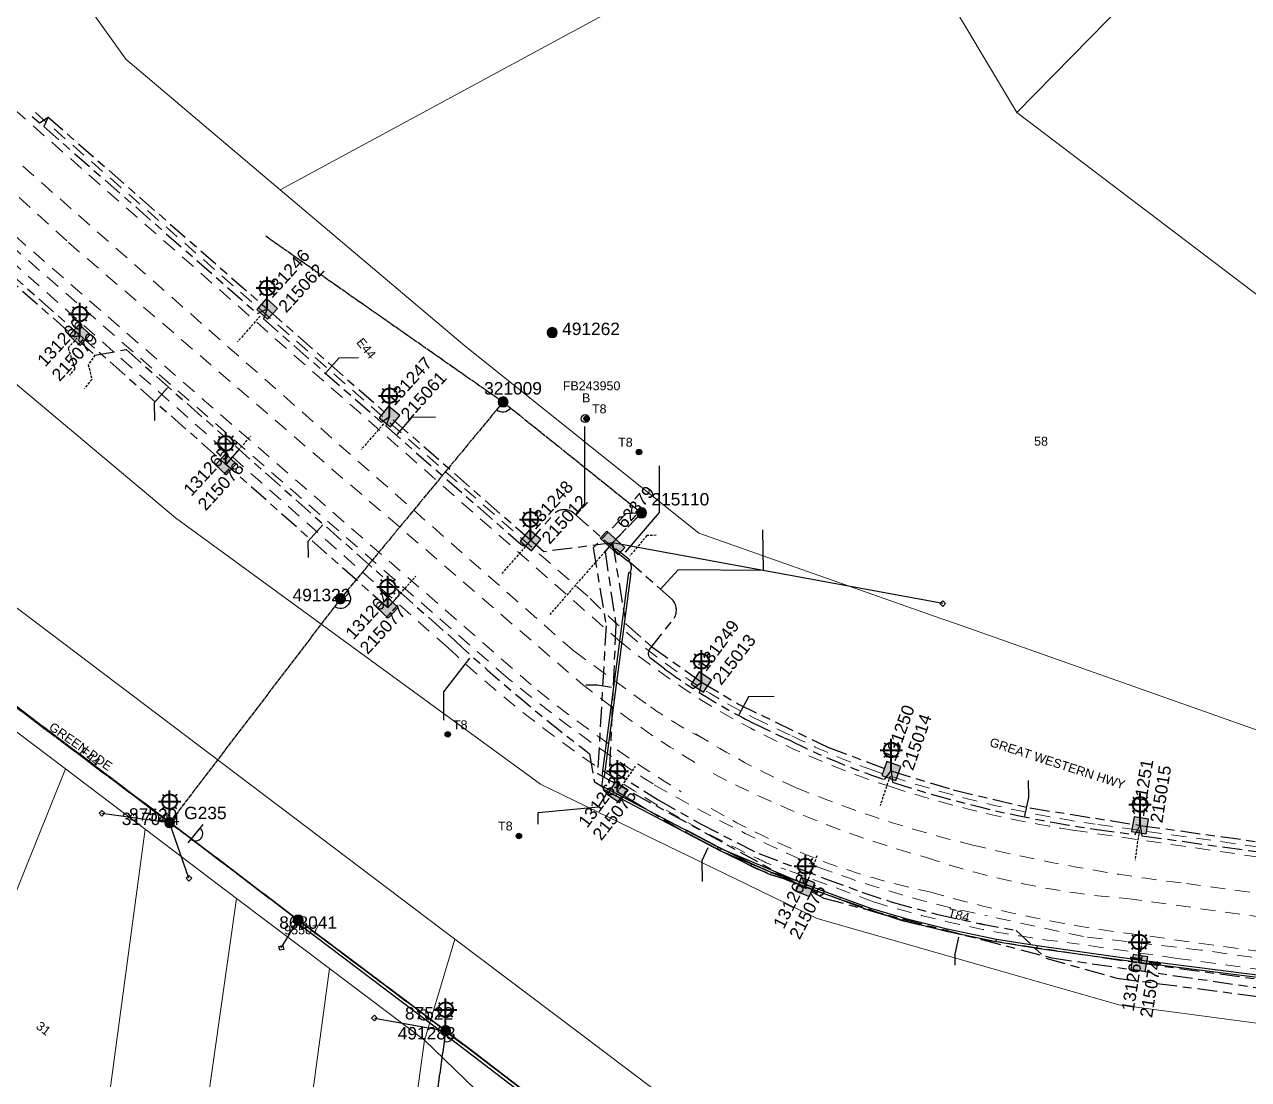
# Model space of a CAD drawing. Header units: metres. Extents: x 275581 to 277562, y 6265937 to 6267965.
# Drawn here: x 276393.8 to 276640.5, y 6267173.3 to 6267386 of the extents above; entities that cross this region are included whole.
import ezdxf
from ezdxf.enums import TextEntityAlignment as Align

# ---------------------------------------------------------------- set-up
doc = ezdxf.new("R2010")
doc.units = ezdxf.units.M
for name, pattern in [('Cable Exist OH', [1, 1, 0]), ('Cable Exist UG', [8.2, 4, -1.2, 1.8, -1.2]), ('Dash', [5, 3, -2]), ('DASHED', [0.75, 0.5, -0.25])]:
    doc.linetypes.add(name, pattern=pattern)
doc.layers.get('0').update_dxf_attribs({"color": 6})
for name, color, linetype, lineweight in [('Cadastre Developer_SP_EXT', 9, 'Continuous', 5), ('Cadastre Land Parcels_SP_EXT', 9, 'Continuous', 5), ('Cadastre Roads_SP_EXT', 9, 'Continuous', 5)]:
    doc.layers.add(name, color=color, linetype=linetype, lineweight=lineweight)
for name, color, linetype in [('Duct_SP_EXT', 7, 'Continuous'), ('Equip_SP_HV_EXT', 7, 'Continuous'), ('Equip_SP_LV_EXT', 7, 'Continuous'), ('Equip_SP_SL_EXT', 7, 'Continuous'), ('Mains_HV_EXT', 7, 'Continuous'), ('Mains_LV_EXT', 7, 'Continuous'), ('Mains_LV_SL_EXT', 7, 'Continuous'), ('Mains_SL_EXT', 7, 'Continuous'), ('Services_SP_EXT', 7, 'Continuous'), ('SupportsOH_SP_TR_HV_LV_SL_EXT', 7, 'Continuous'), ('SupportsUG_SP_LV_EXT', 7, 'Continuous'), ('SupportsUG_SP_LV_SL_EXT', 7, 'Continuous'), ('Trench_SP_EXT', 7, 'Continuous')]:
    doc.layers.add(name, color=color, linetype=linetype)
doc.layers.add('UNKNOWN_FEATURES', color=1, linetype='DASHED', plot=False)
doc.styles.add('COLUMN_LABEL', font='arial.ttf')
doc.styles.add('iecARIAL', font='arial.ttf', dxfattribs={"height": 2})
doc.styles.add('POLE_LABEL', font='arial.ttf')
doc.styles.get("Standard").update_dxf_attribs({"font": 'arial.ttf'})
doc.linetypes.add('Cable E OH', pattern='A,9.4,["E",Standard,S=1.7,R=0,X=0,Y=-1],0', length=9.4)

# ---------------------------------------------------------------- blocks, each defined once
blk = doc.blocks.new('COLUMN_EXT')
blk.add_hatch(color=256).paths.add_polyline_path([(-1.49, 1.48), (-1.49, -1.49), (1.48, -1.49), (1.48, 1.48)])
blk.add_lwpolyline([(-1.49, -1.49), (1.48, -1.49), (1.48, 1.48), (-1.49, 1.48)], close=True)
for tag, height, style, flags, p in [('ASSET_NUM', 2.5, 'COLUMN_LABEL', 8, (2, 2)), ('STRUCTURE_PLANT_NUMBER', 0.2, 'POLE_LABEL', 9, (1.81, 0.03)), ('STREET_CODE', 0.2, 'COLUMN_LABEL', 9, (1.81, -0.2))]:
    blk.add_attdef(tag, text='', height=height, dxfattribs=dict(style=style, flags=flags)).set_placement(p, align=Align.MIDDLE_LEFT)
at = {"flags": 1}
blk.add_attdef('Z', (1.81, -2.35), '', height=0.2, dxfattribs=at)
at = {"flags": 9}
for tag, p in [('COLUMN_TYPE', (1.81, -0.4)), ('OWNED_BY', (1.81, -0.6)), ('STATE', (1.81, -0.8)), ('USAGE', (1.81, -1)), ('STREETNAME', (1.81, -1.6)), ('SUBURB', (1.81, -1.8)), ('LEGEND', (1.81, -1.2)), ('LOCATION', (1.81, -1.4)), ('NOTES', (1.81, -2))]:
    blk.add_attdef(tag, text='', height=0.2, dxfattribs=at).set_placement(p, align=Align.MIDDLE_LEFT)
blk = doc.blocks.new('PILLAR_EXT')
blk.add_hatch(color=256).paths.add_polyline_path([(-2.475, 0.99), (-2.475, -0.99), (2.475, -0.99), (2.475, 0.99)])
blk.add_lwpolyline([(-2.475, -0.99), (2.475, -0.99), (2.475, 0.99), (-2.475, 0.99)], close=True)
at = {"style": 'iecARIAL', "flags": 8}
blk.add_attdef('ASSET_NUM', (1.5, 3.5), '', height=2.5, dxfattribs=at)
for tag, p, flags in [('OWNED_BY', (0, -0.2), 9), ('STATE', (0, -0.4), 9), ('SUPPORT_TYPE', (0, -0.6), 9), ('STREETNAME', (0, -1.8), 9), ('SUBURB', (0, -2), 1), ('USAGE', (0, -0.8), 9), ('LEGEND', (0, -1), 9), ('LOCATION', (0, -1.2), 9), ('NOTES', (0, -1.4), 9), ('PARENT', (0, -1.6), 9)]:
    blk.add_attdef(tag, p, '', height=0.2, dxfattribs=dict(flags=flags))
blk = doc.blocks.new('DUCT_EXT')
blk.add_circle((0, 0.8), 0.8)
at = {"flags": 1}
blk.add_attdef('Z', (0, 0), '', height=0.2, dxfattribs=at)
at = {"flags": 9}
for tag, p in [('DUCT_CODE', (0, 0)), ('XSECT_TYPE', (0, -0.2)), ('STATE', (0, -0.6)), ('FB_REFERENCE', (0, -0.4)), ('NOTES', (0, -0.8))]:
    blk.add_attdef(tag, text='', height=0.2, dxfattribs=at).set_placement(p, align=Align.MIDDLE_LEFT)
blk = doc.blocks.new('LV_OH_LINKS_OPEN_EXT')
for p, q in [((-0.17, 4.97), (-0.17, 5.46)), ((0.17, 4.97), (0.17, 5.46)), ((-0.17, 3), (-0.17, 2.5)), ((0.17, 3), (0.17, 2.5))]:
    blk.add_line(p, q)
blk.add_lwpolyline([(0, 2.99, 1), (0, 4.98, 1)], format="xyb", close=True)
at = {"flags": 9}
for tag, p in [('ACTUAL_STATUS', (0, 0)), ('CONSTRUCTED_VOLTAGE', (0, -0.2)), ('OPERATING_VOLTAGE', (0, -0.6)), ('ORIENTATION', (0, -0.8)), ('OWNED_BY', (0, -1)), ('STATE', (0, -1.2)), ('SWITCH_TYPE', (0, -1.4)), ('NO_PHASES', (0, -0.4)), ('USAGE', (0, -1.6)), ('LEGEND', (0, -1.8)), ('NOTES', (0, -2))]:
    blk.add_attdef(tag, text='', height=0.2, dxfattribs=at).set_placement(p, align=Align.MIDDLE_LEFT)
at = {"flags": 1}
blk.add_attdef('Z', (0, 0), '', height=0.2, dxfattribs=at)
blk = doc.blocks.new('SL_LANTERN_EXT')
at = {"lineweight": 40}
for p, q in [((-1.46, 5.68), (-1.06, 5.28)), ((0, 1.97), (0, 6.47)), ((1.46, 5.68), (1.06, 5.28)), ((-2.25, 4.22), (2.25, 4.22)), ((-1.46, 2.76), (-1.06, 3.16)), ((0, 0), (0, 2.72)), ((1.46, 2.76), (1.06, 3.16))]:
    blk.add_line(p, q, dxfattribs=at)
blk.add_circle((0, 4.22), 1.5, dxfattribs=at)
at = {"style": 'iecARIAL', "flags": 8}
blk.add_attdef('ASSET_NUM', (1.5, 1.5), '', height=2.5, dxfattribs=at)
for tag, p, height, flags in [('OPERATING_VOLTAGE', (0.98, -1.65), 0.2, 9), ('ORIENTATION', (0.98, -1.85), 0.2, 9), ('OWNED_BY', (0.98, -2.05), 0.2, 9), ('STATE', (0.98, -2.25), 0.2, 9), ('CONSTRUCTED_VOLTAGE', (0.98, -0.65), 0.2, 9), ('CONTROL_TYPE', (0.98, -0.85), 0.2, 9), ('LANTERN_PURPOSE', (0.98, -1.05), 0.2, 9), ('LANTERN_TYPE', (0.98, -1.25), 0.2, 9), ('NO_PHASES', (0.98, -1.45), 0.2, 9), ('USAGE', (0.98, -2.45), 0.2, 9), ('CEXIST', (0.98, -2.65), 0.2, 9), ('LNUMBER', (2.18, -3.25), 2.5, 8), ('CNEW', (0.98, -2.85), 0.2, 9), ('CNUMBER', (0.98, -3.05), 0.2, 9), ('CREMOVE', (0.98, -3.25), 0.2, 9), ('CREPLACE', (0.98, -3.45), 0.2, 9), ('LKINGHEIGHT', (0.98, -3.65), 0.2, 9), ('LBRACKET', (0.98, -3.85), 0.2, 9), ('LBRACKETVOCAB', (0.98, -4.05), 0.2, 9), ('LCATEGORY', (0.98, -4.25), 0.2, 9), ('LCHARGE1', (0.98, -4.45), 0.2, 9), ('LCHARGE1PERCENT', (0.98, -4.65), 0.2, 9), ('LCHARGE2', (0.98, -4.85), 0.2, 9), ('LCHARGE2PERCENT', (0.98, -5.05), 0.2, 9), ('LCHARGE3', (0.98, -5.25), 0.2, 9), ('LCHARGE3PERCENT', (0.98, -5.45), 0.2, 9), ('LEXIST', (0.98, -5.65), 0.2, 9), ('LLAMP', (0.98, -5.85), 0.2, 9), ('LLAMPVOCAB', (0.98, -6.05), 0.2, 9), ('LMAST', (0.98, -6.25), 0.2, 9), ('LMASTVOCAB', (0.98, -6.45), 0.2, 9), ('LNEW', (0.98, -6.65), 0.2, 9), ('LANTNUMBER', (0.98, -6.85), 0.2, 9), ('LOUTREACH', (0.98, -7.25), 0.2, 9), ('LOUTREACHVOCAB', (0.98, -7.45), 0.2, 9), ('STREETNAME', (0.98, -9.25), 0.2, 9), ('SUBURB', (0.98, -9.45), 0.2, 1), ('LRATECODE', (0.98, -7.65), 0.2, 9), ('LREMOVE', (0.98, -7.85), 0.2, 9), ('LREPLACE', (0.98, -8.05), 0.2, 9), ('LTYPE', (0.98, -8.25), 0.2, 9), ('LTYPEVOCAB', (0.98, -8.45), 0.2, 9), ('LEGEND', (0.98, -8.65), 0.2, 9), ('LOCATION', (0.98, -8.85), 0.2, 9), ('NOTES', (0.98, -9.05), 0.2, 9)]:
    blk.add_attdef(tag, p, '', height=height, dxfattribs=dict(flags=flags))
blk = doc.blocks.new('CCP_EXT')
at = {"flags": 9}
blk.add_attdef('NOTES', text='', height=0.2, dxfattribs=at).set_placement((0, -2), align=Align.MIDDLE_LEFT)
blk.add_wipeout([(0, 0.57), (0.57, 0), (0, -0.57), (-0.57, 0)])
blk.add_lwpolyline([(-0.57, 0), (0, 0.57), (0.57, 0), (0, -0.57), (-0.57, 0)])
at = {"flags": 1}
blk.add_attdef('Z', (0, 0), '', height=0.2, dxfattribs=at)
at = {"flags": 9}
for tag, p in [('CCP_TYPE', (0, 0)), ('CONSTRUCTED_VOLTAGE', (0, -0.2)), ('OPERATING_VOLTAGE', (0, -0.6)), ('ORIENTATION', (0, -0.8)), ('OWNED_BY', (0, -1)), ('STATE', (0, -1.8)), ('NO_PHASES', (0, -0.4)), ('USAGE', (0, -1.2)), ('LEGEND', (0, -1.4)), ('LIFE_SUPPORT', (0, -1.6))]:
    blk.add_attdef(tag, text='', height=0.2, dxfattribs=at).set_placement(p, align=Align.MIDDLE_LEFT)
blk = doc.blocks.new('POLE_EXT')
blk.add_hatch(color=256).paths.add_polyline_path([(-1, 0, 1), (1, 0, 1)])
blk.add_lwpolyline([(-1, 0, 1), (1, 0, 1)], format="xyb", close=True)
for tag, height, flags, p in [('pNumber', 2.5, 8, (-17.84, 2.07)), ('OWNED_BY', 0.2, 9, (1.35, -0.4)), ('SPECIAL_USE', 0.2, 9, (1.35, -0.8)), ('STATE', 0.2, 9, (1.35, -1)), ('cLV', 0.2, 9, (1.35, -1.4)), ('hDepth', 0.2, 9, (1.35, -1.6)), ('hDia', 0.2, 9, (1.35, -1.8)), ('cHV', 0.2, 9, (1.35, -2)), ('PARENT', 0.2, 9, (1.35, -0.6)), ('USAGE', 0.2, 9, (1.35, -1.2)), ('LBRACKET', 0.2, 9, (1.35, -2.2)), ('LExisting', 0.2, 9, (1.35, -2.4)), ('cLinedev', 0.2, 9, (1.35, -3.4)), ('pExisting', 0.2, 9, (1.35, -3.8)), ('pFooting', 0.2, 9, (1.35, -4.4)), ('pNew', 0.2, 9, (1.35, -4.6)), ('pRelocate', 0.2, 9, (1.35, -5)), ('LANTNUMBER', 0.2, 9, (1.35, -2.6)), ('LOther', 0.2, 9, (1.35, -2.8)), ('LRemove', 0.2, 9, (1.35, -3)), ('LEGEND', 0.2, 9, (1.35, -3.2)), ('LOCATION', 0.2, 9, (1.35, -3.6)), ('PFNUMBER', 0.2, 9, (1.35, -4)), ('NEWPFNUMBER', 0.2, 9, (1.35, -4.2)), ('pRemove', 0.2, 9, (1.35, -5.2)), ('pReplace', 0.2, 9, (1.35, -5.4)), ('pStay', 0.2, 9, (1.35, -5.6)), ('pType', 0.2, 9, (1.35, -5.8)), ('cspan', 0.2, 9, (1.35, -6)), ('STREETNAME', 0.2, 9, (1.35, -6.2)), ('SUBURB', 0.2, 9, (1.35, -6.4)), ('OPERATED_BY', 0.2, 9, (1.36, -7.01)), ('NOTES', 0.2, 9, (1.35, -6.6)), ('MAINTAINED_BY', 0.2, 9, (1.36, -6.81))]:
    blk.add_attdef(tag, text='', height=height, dxfattribs=dict(flags=flags)).set_placement(p, align=Align.MIDDLE_LEFT)
at = {"style": 'POLE_LABEL'}
for tag, height, flags, p in [('ASSET_NUM', 2.5, 8, (2, 2)), ('STRUCTURE_PLANT_NUMBER', 0.2, 9, (1.35, 0.03)), ('STREET_CODE', 0.2, 9, (1.35, -0.2))]:
    blk.add_attdef(tag, text='', height=height, dxfattribs=dict(at, flags=flags)).set_placement(p, align=Align.MIDDLE_LEFT)
at = {"flags": 1}
blk.add_attdef('Z', (1.35, -7.33), '', height=0.2, dxfattribs=at)
blk = doc.blocks.new('HV_USL_CLOSED_EXT')
blk.add_line((2.4, 5.5), (-2.4, 5.5))
blk.add_lwpolyline([(1.44, 5.5, 0.414214), (0, 6.94, 0.414214), (-1.44, 5.5)], format="xyb")
for tag, height, flags, p in [('ASSET_NUM', 2.5, 8, (2, 2)), ('STREET_CODE', 0.2, 9, (1.5, 0)), ('ACTUAL_STATUS', 0.2, 9, (1.5, -0.2)), ('CONSTRUCTED_VOLTAGE', 0.2, 9, (1.5, -0.4)), ('OPERATING_VOLTAGE', 0.2, 9, (1.5, -0.8)), ('ORIENTATION', 0.2, 9, (1.5, -1)), ('OWNED_BY', 0.2, 9, (1.5, -1.2)), ('OPERATED_BY', 0.2, 9, (1.5, -1.4)), ('STATE', 0.2, 9, (1.5, -1.8)), ('SWITCH_TYPE', 0.2, 9, (1.5, -2)), ('NO_PHASES', 0.2, 9, (1.5, -0.6)), ('MAINTAINED_BY', 0.2, 9, (1.5, -1.6)), ('USAGE', 0.2, 9, (1.5, -2.2)), ('LEGEND', 0.2, 9, (1.5, -2.4)), ('STREETNAME', 0.2, 9, (1.5, -2.8)), ('SUBURB', 0.2, 9, (1.5, -3)), ('Z', 0.2, 1, (1.5, -3.6)), ('LOCATION', 0.2, 9, (1.5, -2.6)), ('NOTES', 0.2, 9, (1.5, -3.2)), ('LABEL_ALIGNMENT', 0.2, 9, (1.5, -3.4))]:
    blk.add_attdef(tag, text='', height=height, dxfattribs=dict(flags=flags)).set_placement(p, align=Align.MIDDLE_LEFT)
blk = doc.blocks.new('CABLE_LARGE_EXT')
h = blk.add_hatch(color=256)
edge = h.paths.add_edge_path()
edge.add_arc((0, 0.55), 0.55, 0, 360)
blk.add_circle((0, 0.55), 0.55)
at = {"flags": 1}
blk.add_attdef('Z', (0, 0), '', height=0.2, dxfattribs=at)
at = {"flags": 9}
for tag, p in [('COND_CODE', (0, 0)), ('STATE', (0, -0.4)), ('XSECT_SIZE', (0, -0.6)), ('FB_REFERENCE', (0, -0.2)), ('NOTES', (0, -0.8))]:
    blk.add_attdef(tag, text='', height=0.2, dxfattribs=at).set_placement(p, align=Align.MIDDLE_LEFT)

msp = doc.modelspace()

# ---------------------------------------------------------------- linework, layer by layer
at = {"layer": 'Cadastre Developer_SP_EXT', "linetype": 'Dash'}
for points in [[(276384.28, 6267375.49), (276513.6, 6267261.84)], [(276366.83, 6267374.66), (276402.66, 6267342.1), (276505.96, 6267253.24)], [(276396.01, 6267368.27), (276507.85, 6267270.32)], [(276479.14, 6267260.38), (276359.27, 6267366.54)], [(276376.75, 6267356.59), (276497.24, 6267251.78)], [(276393.47, 6267357.47), (276504.51, 6267259.71), (276519.97, 6267248.45)], [(276375.74, 6267354.85), (276489.9, 6267255.39)], [(276540.93, 6267246.18), (276550.12, 6267241.79)], [(276853.43, 6267186.63), (276819.93, 6267193.62), (276801.05, 6267195.19), (276605.05, 6267223.59)], [(276816.15, 6267196.04), (276609.62, 6267224.79)], [(276564.91, 6267209.15), (276547.26, 6267215.68)], [(276820.93, 6267185.73), (276650.67, 6267209.69), (276628.01, 6267212.8)], [(276616.02, 6267209.79), (276740.11, 6267192.77)], [(276745.18, 6267183.52), (276630.95, 6267199.41), (276607.25, 6267202.12), (276587.91, 6267206.28)], [(276718.16, 6267185.35), (276626.16, 6267197.72), (276604.4, 6267200.87)], [(276811.16, 6267175.48), (276697.89, 6267191.48), (276619.8, 6267202.3)]]:
    msp.add_lwpolyline(points, dxfattribs=at)
for points in [[(276507.85, 6267270.32, 0.081084), (276540.93, 6267246.18)], [(276541.62, 6267217.85, -0.077404), (276479.14, 6267260.38)], [(276513.6, 6267261.84, 0.035616), (276534.01, 6267247.49)], [(276489.9, 6267255.39, 0.034154), (276520.75, 6267232.74)], [(276505.96, 6267253.24, 0.03216), (276530.22, 6267236.44)], [(276497.24, 6267251.78, 0.031222), (276526.2, 6267231.32)], [(276519.97, 6267248.45, 0.034211), (276530.39, 6267242.17)], [(276534.01, 6267247.49, 0.050203), (276568.47, 6267232.29)], [(276549.21, 6267232.2, -0.033954), (276529.09, 6267242.99)], [(276563.83, 6267236, -0.031311), (276548.49, 6267242.62)], [(276532.64, 6267234.99, 0.051575), (276575.4, 6267218.11)], [(276609.62, 6267224.79, -0.049102), (276563.83, 6267236)], [(276520.75, 6267232.74, 0.028897), (276553.79, 6267216.13)], [(276584.67, 6267220.64, -0.038614), (276549.21, 6267232.2)], [(276605.05, 6267223.59, -0.039151), (276568.47, 6267232.29)], [(276576.2, 6267211.16, -0.081454), (276532.24, 6267227.96)], [(276628.01, 6267212.8, -0.03006), (276584.67, 6267220.64)], [(276541.62, 6267217.85, 0.065758), (276547.26, 6267215.68)], [(276575.4, 6267218.11, 0.061612), (276616.02, 6267209.79)], [(276587.91, 6267206.28, -0.038075), (276553.79, 6267216.13)], [(276619.8, 6267202.3, -0.04049), (276576.2, 6267211.16)], [(276604.4, 6267200.87, -0.047004), (276564.91, 6267209.15)]]:
    msp.add_lwpolyline(points, format="xyb", dxfattribs=at)
at = {"layer": 'Cadastre Land Parcels_SP_EXT', "linetype": 'Continuous'}
for points in [[(276777.65, 6267555.57), (276593.85, 6267368.31), (276679.06, 6267303.58)], [(276248.38, 6267433.95), (276256.94, 6267411.57), (276263.35, 6267398.64), (276277.43, 6267372.8), (276319.05, 6267327.73), (276331.57, 6267314.25), (276333.62, 6267312.71), (276480.58, 6267201.61), (276505.64, 6267182.7), (276542.26, 6267155), (276550.53, 6267166.37), (276564.88, 6267162.41), (276587.91, 6267160.08), (276725.12, 6267148.07), (276714.64, 6267133.5), (276780.87, 6267129.38), (276797.69, 6267128.17), (276798.5, 6267120.99), (276870.1, 6267093.58), (276892.51, 6267074.54), (276915.23, 6267055.24), (276952.48, 6267001.04)], [(276704.79, 6267176.36), (276614.37, 6267188.37), (276553.6, 6267205.74), (276497.8, 6267232.83), (276424.27, 6267286.57), (276363.9, 6267337.18)]]:
    msp.add_lwpolyline(points, dxfattribs=at)
for points in [[(276593.85, 6267368.31), (276564.6, 6267417.3), (276445.36, 6267352.7), (276482.6, 6267321.23), (276529.71, 6267283.48), (276578.5, 6267266.28), (276581.85, 6267265.11), (276684.65, 6267228.78), (276712.39, 6267231.24), (276717.87, 6267274.08), (276679.06, 6267303.58), (276593.85, 6267368.31)], [(276372.84, 6267163.36), (276402.06, 6267235.95), (276386.08, 6267248.01), (276340.5, 6267187.78), (276347.57, 6267182.46), (276372.84, 6267163.36)], [(276406.6, 6267137.83), (276418.17, 6267223.78), (276402.06, 6267235.95), (276372.84, 6267163.36), (276380.27, 6267157.74), (276406.6, 6267137.83)], [(276436.53, 6267209.83), (276418.17, 6267223.78), (276406.6, 6267137.83), (276405.13, 6267127.26), (276424.43, 6267124.61), (276436.53, 6267209.83)], [(276455.3, 6267195.7), (276436.53, 6267209.83), (276424.43, 6267124.61), (276445.27, 6267121.75), (276455.3, 6267195.7)], [(276474.41, 6267181.27), (276455.3, 6267195.7), (276445.27, 6267121.75), (276465.82, 6267118.97), (276474.41, 6267181.27)]]:
    msp.add_lwpolyline(points, close=True, dxfattribs=at)
at = {"layer": 'Cadastre Roads_SP_EXT', "linetype": 'Continuous'}
msp.add_lwpolyline([(276474.81, 6267036.21), (276477.53, 6267056.24), (276480.24, 6267076.14), (276482.79, 6267094.6), (276485.33, 6267112.97), (276492.36, 6267163.82), (276492.36, 6267163.82), (276482.55, 6267173.36), (276474.41, 6267181.27), (276465.82, 6267118.97), (276463, 6267098.72), (276460.28, 6267078.74), (276457.68, 6267059.3), (276454.81, 6267039.24), (276452.02, 6267019.07)], dxfattribs=at)
at = {"layer": 'Duct_SP_EXT'}
for p, q in [((276512.77, 6267279.94), (276512.92, 6267280.13)), ((276512.77, 6267279.94), (276515.46, 6267277.79)), ((276513.07, 6267280.32), (276512.92, 6267280.13)), ((276513.07, 6267280.32), (276515.76, 6267278.16)), ((276515.46, 6267277.79), (276515.61, 6267277.98)), ((276515.76, 6267278.16), (276515.61, 6267277.98)), ((276515.55, 6267275.51), (276510.15, 6267234.45)), ((276516.03, 6267275.45), (276510.63, 6267234.39)), ((276515.55, 6267275.51), (276515.79, 6267275.48)), ((276516.03, 6267275.45), (276515.79, 6267275.48)), ((276510.15, 6267234.45), (276510.39, 6267234.42)), ((276510.63, 6267234.39), (276510.39, 6267234.42)), ((276510.44, 6267231.84), (276510.55, 6267232.05)), ((276510.44, 6267231.84), (276512.99, 6267230.5)), ((276510.66, 6267232.27), (276510.55, 6267232.05)), ((276510.66, 6267232.27), (276513.22, 6267230.92)), ((276512.99, 6267230.5), (276513.11, 6267230.71)), ((276512.99, 6267230.5), (276513.11, 6267230.71)), ((276512.99, 6267230.5), (276533.97, 6267219.47)), ((276513.22, 6267230.92), (276513.11, 6267230.71)), ((276513.22, 6267230.92), (276513.11, 6267230.71)), ((276513.22, 6267230.92), (276534.18, 6267219.9)), ((276527.02, 6267223.18), (276527.14, 6267223.39)), ((276533.44, 6267219.73), (276527.02, 6267223.18)), ((276527.25, 6267223.61), (276527.14, 6267223.39)), ((276533.67, 6267220.15), (276527.25, 6267223.61)), ((276533.67, 6267220.15), (276533.55, 6267219.94)), ((276540.4, 6267216.81), (276533.67, 6267220.15)), ((276533.44, 6267219.73), (276533.55, 6267219.94)), ((276540.19, 6267216.37), (276533.44, 6267219.73)), ((276533.97, 6267219.47), (276534.07, 6267219.68)), ((276533.97, 6267219.47), (276551.22, 6267212.15)), ((276534.18, 6267219.9), (276534.07, 6267219.68)), ((276534.18, 6267219.9), (276551.41, 6267212.59)), ((276540.19, 6267216.37), (276540.3, 6267216.59)), ((276544.19, 6267214.58), (276540.19, 6267216.37)), ((276540.4, 6267216.81), (276540.3, 6267216.59)), ((276544.36, 6267215.03), (276540.4, 6267216.81)), ((276544.19, 6267214.58), (276544.27, 6267214.8)), ((276546.69, 6267213.83), (276544.19, 6267214.58)), ((276544.36, 6267215.03), (276544.27, 6267214.8)), ((276546.84, 6267214.28), (276544.36, 6267215.03)), ((276546.69, 6267213.83), (276546.77, 6267214.05)), ((276551.19, 6267212.16), (276546.69, 6267213.83)), ((276546.84, 6267214.28), (276546.77, 6267214.05)), ((276551.35, 6267212.61), (276546.84, 6267214.28)), ((276551.19, 6267212.16), (276551.27, 6267212.38)), ((276551.19, 6267212.16), (276551.27, 6267212.38)), ((276551.23, 6267212.14), (276551.19, 6267212.16)), ((276551.22, 6267212.15), (276551.31, 6267212.37)), ((276551.23, 6267212.14), (276551.31, 6267212.37)), ((276558.16, 6267209.58), (276551.23, 6267212.14)), ((276551.35, 6267212.61), (276551.27, 6267212.38)), ((276551.35, 6267212.61), (276551.27, 6267212.38)), ((276551.41, 6267212.59), (276551.31, 6267212.37)), ((276551.4, 6267212.59), (276551.31, 6267212.37)), ((276551.4, 6267212.59), (276551.35, 6267212.61)), ((276558.32, 6267210.03), (276551.4, 6267212.59)), ((276558.16, 6267209.58), (276558.24, 6267209.8)), ((276564.28, 6267207.31), (276558.16, 6267209.58)), ((276558.32, 6267210.03), (276558.24, 6267209.8)), ((276564.43, 6267207.76), (276558.32, 6267210.03)), ((276564.43, 6267207.76), (276564.36, 6267207.54)), ((276571.7, 6267205.65), (276564.43, 6267207.76)), ((276564.28, 6267207.31), (276564.36, 6267207.54)), ((276571.58, 6267205.19), (276564.28, 6267207.31)), ((276571.58, 6267205.19), (276571.64, 6267205.42)), ((276571.7, 6267205.65), (276571.64, 6267205.42)), ((276579.76, 6267203.62), (276571.7, 6267205.65)), ((276579.65, 6267203.15), (276571.58, 6267205.19)), ((276579.65, 6267203.15), (276579.71, 6267203.39)), ((276589.65, 6267201.08), (276579.65, 6267203.15)), ((276579.76, 6267203.62), (276579.71, 6267203.39)), ((276589.74, 6267201.56), (276579.76, 6267203.62)), ((276589.65, 6267201.08), (276589.69, 6267201.32)), ((276597.84, 6267199.75), (276589.65, 6267201.08)), ((276589.74, 6267201.56), (276589.69, 6267201.32)), ((276597.91, 6267200.23), (276589.74, 6267201.56)), ((276597.84, 6267199.75), (276597.87, 6267199.99)), ((276618.36, 6267196.89), (276597.84, 6267199.75)), ((276597.91, 6267200.23), (276597.87, 6267199.99)), ((276618.43, 6267197.36), (276597.91, 6267200.23)), ((276618.36, 6267196.89), (276618.4, 6267197.12)), ((276618.37, 6267196.89), (276618.4, 6267197.12)), ((276670.42, 6267190.27), (276618.37, 6267196.89)), ((276618.43, 6267197.36), (276618.4, 6267197.12)), ((276618.43, 6267197.36), (276618.4, 6267197.12)), ((276670.48, 6267190.75), (276618.43, 6267197.36))]:
    msp.add_line(p, q, dxfattribs=at)
at = {"layer": 'Duct_SP_EXT', "linetype": 'Continuous'}
for points in [[(276461.11, 6267318.84), (276457.2, 6267318.76), (276454.58, 6267315.78)], [(276420.08, 6267306.15), (276420.01, 6267309.79), (276422.64, 6267312.76)], [(276476.69, 6267306.87), (276471.82, 6267306.78), (276468.84, 6267303.37)], [(276506.68, 6267304.99), (276506.68, 6267289.35), (276504.91, 6267287.34)], [(276521.74, 6267297.07), (276521.74, 6267287.63), (276514.91, 6267279.63)], [(276451.08, 6267278.56), (276451.02, 6267281.84), (276453.93, 6267285.13)], [(276542.57, 6267284.16), (276542.7, 6267275.91), (276525.55, 6267276.04), (276522.01, 6267272.17)], [(276478.35, 6267245.73), (276478.36, 6267251.5), (276483.57, 6267258.27)], [(276506.97, 6267252.91), (276509.27, 6267252.91), (276512.15, 6267252.42)], [(276544.9, 6267250.56), (276539.75, 6267250.46), (276537.81, 6267246.85)], [(276596.09, 6267233.58), (276596.15, 6267230.25), (276595.37, 6267226.41)], [(276497.38, 6267224.79), (276497.38, 6267227.14), (276509.51, 6267228.27), (276511.22, 6267230.96)], [(276530.47, 6267213.21), (276530.38, 6267217.46), (276531.61, 6267220.11)], [(276581.42, 6267196.39), (276581.38, 6267198.59), (276582.13, 6267202.01)]]:
    msp.add_lwpolyline(points, dxfattribs=at)
at = {"layer": 'Mains_HV_EXT', "linetype": 'Cable Exist OH'}
for points in [[(276442.43, 6267343.39), (276490.28, 6267309.92)], [(276490.28, 6267309.92), (276457.5, 6267270.24)], [(276490.28, 6267309.92), (276518.18, 6267287.55)], [(276457.5, 6267270.24), (276424.01, 6267226.3)], [(276424.01, 6267226.3), (276423.07, 6267225.11)], [(276478.7, 6267183.14), (276474.26, 6267150.99)], [(276513.82, 6267156.26), (276478.7, 6267183.14)]]:
    msp.add_lwpolyline(points, dxfattribs=at)
at = {"layer": 'Mains_HV_EXT', "linetype": 'Continuous'}
for points in [[(276488.96, 6267308.33, 0.407827), (276491.81, 6267308.69)], [(276516.43, 6267288.96, 0.294777), (276516.32, 6267287.46)], [(276458.78, 6267271.79, -0.981074), (276456.29, 6267268.66)]]:
    msp.add_lwpolyline(points, format="xyb", dxfattribs=at)
at = {"layer": 'Mains_LV_EXT', "linetype": 'Cable Exist OH'}
for points in [[(276442.43, 6267343.39), (276490.28, 6267309.92), (276518.18, 6267287.55)], [(276478.69, 6267183.07), (276473.82, 6267147.81)], [(276477.52, 6267184.03), (276478.53, 6267183.15)], [(276513.82, 6267156.26), (276478.53, 6267183.15)]]:
    msp.add_lwpolyline(points, dxfattribs=at)
at = {"layer": 'Mains_LV_EXT', "linetype": 'Cable Exist UG'}
msp.add_lwpolyline([(276518.18, 6267287.55), (276512.33, 6267281.5)], dxfattribs=at)
at = {"layer": 'Mains_LV_EXT', "linetype": 'Continuous'}
msp.add_lwpolyline([(276478.4, 6267181.09, 0.540883), (276480.11, 6267181.93)], format="xyb", dxfattribs=at)
at = {"layer": 'Mains_LV_SL_EXT', "linetype": 'Cable Exist UG'}
for points in [[(276348.92, 6267373.39), (276359.87, 6267363.34), (276404.94, 6267323.42)], [(276398.52, 6267367.39), (276442.73, 6267328.68)], [(276442.73, 6267328.68), (276467.4, 6267306.96)], [(276404.94, 6267323.42), (276434.39, 6267297.34)], [(276495.81, 6267282.02), (276467.4, 6267306.96)], [(276467.05, 6267268.41), (276434.39, 6267297.34)], [(276512.33, 6267281.5), (276498.52, 6267279.72), (276495.81, 6267282.02)], [(276512.33, 6267281.5), (276515.01, 6267265.16), (276520.24, 6267260.57), (276530.26, 6267253.43)], [(276530.26, 6267253.43), (276537.71, 6267249), (276555.76, 6267240.29), (276568.53, 6267235.52)], [(276568.53, 6267235.52), (276581.02, 6267231.71), (276596.46, 6267228.07), (276618.68, 6267224.55)], [(276551.2, 6267212.1), (276541.35, 6267215.76), (276526.12, 6267223.6), (276513.34, 6267231.25)], [(276618.68, 6267224.55), (276685.51, 6267215.24)], [(276551.2, 6267212.1), (276570.45, 6267205.43), (276586.79, 6267201.56), (276618.49, 6267196.81)], [(276618.49, 6267196.81), (276670.3, 6267189.77)]]:
    msp.add_lwpolyline(points, dxfattribs=at)
at = {"layer": 'Mains_SL_EXT', "linetype": 'Cable Exist OH'}
for points in [[(276478.7, 6267183.14), (276474.26, 6267150.99)], [(276478.7, 6267183.14), (276513.87, 6267156.23), (276544.03, 6267132.69)]]:
    msp.add_lwpolyline(points, dxfattribs=at)
at = {"layer": 'Trench_SP_EXT', "linetype": 'Cable Exist UG'}
for points in [[(276395.38, 6267367.48), (276396.82, 6267366.23), (276398.56, 6267367.36), (276397.72, 6267365.44), (276440.77, 6267327.73), (276442.73, 6267328.68), (276441.96, 6267326.68), (276465.77, 6267305.84), (276467.4, 6267306.96), (276466.62, 6267305.09), (276493.88, 6267281.22), (276493.88, 6267281.22, 0.419492), (276495.26, 6267281.32), (276495.26, 6267281.32), (276495.27, 6267281.34)], [(276500.65, 6267287.48, -0.370648), (276504.51, 6267287.5)], [(276511.39, 6267281.47, 0.514286), (276512.33, 6267281.5)], [(276512.45, 6267280.51, -0.46675), (276512.33, 6267281.5)], [(276515.79, 6267275.48, 0.401338), (276515.57, 6267277.81)], [(276469, 6267272.03, -0.424428), (276469.14, 6267270.77)], [(276524.78, 6267266.34, 0.332429), (276524.35, 6267270.12)], [(276480.49, 6267261.86, 0.023177), (276507.69, 6267239)], [(276519.96, 6267258.25, -0.391755), (276519.82, 6267259.98)], [(276522.82, 6267256.11, 0.013715), (276528.6, 6267252.12)], [(276529.83, 6267251.33, 0.023915), (276540.49, 6267245.28)], [(276548.07, 6267241.72, 0.038557), (276567.17, 6267233.8)], [(276510.39, 6267234.42), (276510.2, 6267232.79), (276510.2, 6267232.79, 0.280097), (276510.53, 6267232.07), (276510.53, 6267232.07), (276510.55, 6267232.05)], [(276568.75, 6267233.27, 0.043348), (276609.48, 6267223.8)]]:
    msp.add_lwpolyline(points, format="xyb", dxfattribs=at)
for points in [[(276383.47, 6267341.16), (276387.29, 6267337.72), (276403.87, 6267323.04), (276404.94, 6267323.42), (276404.67, 6267322.32), (276408.02, 6267319.36)], [(276408.02, 6267319.36), (276414.31, 6267320.47), (276436.25, 6267301.04), (276469, 6267272.03)], [(276437.05, 6267300.33), (276434.39, 6267297.34)], [(276495.27, 6267281.34), (276500.65, 6267287.48)], [(276504.51, 6267287.5), (276511.39, 6267281.47)], [(276512.33, 6267281.5), (276518.18, 6267287.54)], [(276512.92, 6267280.13), (276512.45, 6267280.51)], [(276524.35, 6267270.12), (276515.57, 6267277.81)], [(276469.09, 6267271.95), (276480.49, 6267261.86)], [(276469.14, 6267270.77), (276467.05, 6267268.41)], [(276519.82, 6267259.98), (276524.78, 6267266.34)], [(276522.82, 6267256.11), (276520.23, 6267258.05), (276519.96, 6267258.25)], [(276528.6, 6267252.12), (276530.26, 6267253.43), (276529.83, 6267251.33)], [(276540.49, 6267245.28), (276546.91, 6267242.21), (276548.07, 6267241.72)], [(276507.69, 6267239), (276508.63, 6267233.4), (276510.27, 6267232.38)], [(276567.17, 6267233.8), (276568.53, 6267235.52), (276568.75, 6267233.27)], [(276609.48, 6267223.8), (276617.63, 6267222.67), (276618.68, 6267224.55), (276619.03, 6267222.47), (276684.58, 6267213.35), (276685.51, 6267215.24), (276686.01, 6267213.15), (276761.45, 6267202.64), (276762.48, 6267204.52), (276762.85, 6267202.45), (276816.02, 6267195.05)]]:
    msp.add_lwpolyline(points, dxfattribs=at)
at = {"layer": 'UNKNOWN_FEATURES'}
for points in [[(276441.33, 6267327.25), (276436.76, 6267322.04)], [(276404.94, 6267323.42), (276402.59, 6267320.78), (276403.98, 6267316.65), (276402.9, 6267315.34)], [(276408.02, 6267319.36), (276406.67, 6267317.43), (276407.38, 6267314.48), (276405.88, 6267312.62)], [(276466.18, 6267305.48), (276461.67, 6267300.34)], [(276434.39, 6267297.34), (276439.46, 6267303.06)], [(276521.15, 6267283.04), (276519.24, 6267282.99), (276515.84, 6267278.87)], [(276495.28, 6267281.33), (276490.04, 6267275.34)], [(276512.33, 6267281.5), (276499.67, 6267267.04)], [(276467.05, 6267268.41), (276472.7, 6267274.79)], [(276513.34, 6267231.25), (276516.96, 6267236.4)], [(276568.27, 6267234.49), (276566.27, 6267228.53)], [(276618.49, 6267223.56), (276617.65, 6267217.53)], [(276551.31, 6267212.37), (276553.65, 6267218.63)], [(276618.49, 6267196.81), (276619.17, 6267201.82)]]:
    msp.add_lwpolyline(points, dxfattribs=at)

# ---------------------------------------------------------------- block references
at = {"layer": 'Duct_SP_EXT', "rotation": 90}
for name, p in [('DUCT_EXT', (276507.65, 6267306.56)), ('CABLE_LARGE_EXT', (276507.65, 6267306.56)), ('CABLE_LARGE_EXT', (276518.22, 6267299.81)), ('CABLE_LARGE_EXT', (276479.68, 6267242.89)), ('CABLE_LARGE_EXT', (276494.01, 6267222.4))]:
    msp.add_blockref(name, p, dxfattribs=at)
at = {"layer": 'Equip_SP_HV_EXT'}
ref = msp.add_blockref('HV_USL_CLOSED_EXT', (276424.01, 6267226.3), dxfattribs=dict(at, rotation=231.4957979413551))
ref.add_attrib('ASSET_NUM', 'G235', dxfattribs={"layer": '0', "height": 2.5}).set_placement((276426.01, 6267227.05), align=Align.MIDDLE_LEFT)
at = {"layer": 'Equip_SP_LV_EXT', "rotation": 54.57647320089865}
msp.add_blockref('LV_OH_LINKS_OPEN_EXT', (276477.52, 6267184.03), dxfattribs=at)
at = {"layer": 'Equip_SP_SL_EXT'}
ref = msp.add_blockref('SL_LANTERN_EXT', (276442.73, 6267328.68), dxfattribs=at)
ref.add_attrib('ASSET_NUM', '131246', dxfattribs={"layer": '0', "height": 2.5, "rotation": 47.6991, "style": 'iecARIAL'}).set_placement((276444.23, 6267330.18), align=Align.BOTTOM_LEFT)
ref = msp.add_blockref('SL_LANTERN_EXT', (276404.94, 6267323.42), dxfattribs=at)
ref.add_attrib('ASSET_NUM', '131266', dxfattribs={"layer": '0', "height": 2.5, "rotation": 47.3802, "style": 'iecARIAL'}).set_placement((276406.44, 6267324.92), align=Align.BOTTOM_RIGHT)
ref = msp.add_blockref('SL_LANTERN_EXT', (276467.4, 6267306.96), dxfattribs=at)
ref.add_attrib('ASSET_NUM', '131247', dxfattribs={"layer": '0', "height": 2.5, "rotation": 47.6991, "style": 'iecARIAL'}).set_placement((276468.9, 6267308.46), align=Align.BOTTOM_LEFT)
ref = msp.add_blockref('SL_LANTERN_EXT', (276434.39, 6267297.34), dxfattribs=at)
ref.add_attrib('ASSET_NUM', '131265', dxfattribs={"layer": '0', "height": 2.5, "rotation": 47.3802, "style": 'iecARIAL'}).set_placement((276435.89, 6267298.84), align=Align.BOTTOM_RIGHT)
ref = msp.add_blockref('SL_LANTERN_EXT', (276495.81, 6267282.02), dxfattribs=at)
ref.add_attrib('ASSET_NUM', '131248', dxfattribs={"layer": '0', "height": 2.5, "rotation": 47.6991, "style": 'iecARIAL'}).set_placement((276497.31, 6267283.52), align=Align.BOTTOM_LEFT)
ref = msp.add_blockref('SL_LANTERN_EXT', (276467.05, 6267268.41), dxfattribs=at)
ref.add_attrib('ASSET_NUM', '131264', dxfattribs={"layer": '0', "height": 2.5, "rotation": 47.3802, "style": 'iecARIAL'}).set_placement((276468.55, 6267269.91), align=Align.BOTTOM_RIGHT)
ref = msp.add_blockref('SL_LANTERN_EXT', (276530.26, 6267253.43), dxfattribs=at)
ref.add_attrib('ASSET_NUM', '131249', dxfattribs={"layer": '0', "height": 2.5, "rotation": 53.7651, "style": 'iecARIAL'}).set_placement((276531.76, 6267254.93), align=Align.BOTTOM_LEFT)
ref = msp.add_blockref('SL_LANTERN_EXT', (276568.53, 6267235.52), dxfattribs=at)
ref.add_attrib('ASSET_NUM', '131250', dxfattribs={"layer": '0', "height": 2.5, "rotation": 70.0879, "style": 'iecARIAL'}).set_placement((276570.03, 6267237.02), align=Align.BOTTOM_LEFT)
ref = msp.add_blockref('SL_LANTERN_EXT', (276513.34, 6267231.25), dxfattribs=at)
ref.add_attrib('ASSET_NUM', '131263', dxfattribs={"layer": '0', "height": 2.5, "rotation": 53.0057, "style": 'iecARIAL'}).set_placement((276514.84, 6267232.75), align=Align.BOTTOM_RIGHT)
ref = msp.add_blockref('SL_LANTERN_EXT', (276618.68, 6267224.55), dxfattribs=at)
ref.add_attrib('ASSET_NUM', '131251', dxfattribs={"layer": '0', "height": 2.5, "rotation": 80.4364, "style": 'iecARIAL'}).set_placement((276620.18, 6267226.05), align=Align.BOTTOM_LEFT)
ref = msp.add_blockref('SL_LANTERN_EXT', (276423.07, 6267225.11), dxfattribs=at)
ref.add_attrib('ASSET_NUM', '87520', dxfattribs={"layer": '0', "height": 2.5, "rotation": 359.1069, "style": 'iecARIAL'}).set_placement((276424.57, 6267226.61), align=Align.MIDDLE_RIGHT)
ref = msp.add_blockref('SL_LANTERN_EXT', (276551.2, 6267212.1), dxfattribs=at)
ref.add_attrib('ASSET_NUM', '131262', dxfattribs={"layer": '0', "height": 2.5, "rotation": 63.5898, "style": 'iecARIAL'}).set_placement((276552.7, 6267213.6), align=Align.BOTTOM_RIGHT)
ref = msp.add_blockref('SL_LANTERN_EXT', (276618.49, 6267196.81), dxfattribs=at)
ref.add_attrib('ASSET_NUM', '131261', dxfattribs={"layer": '0', "height": 2.5, "rotation": 80.6976, "style": 'iecARIAL'}).set_placement((276619.99, 6267198.31), align=Align.BOTTOM_RIGHT)
ref = msp.add_blockref('SL_LANTERN_EXT', (276478.7, 6267183.14), dxfattribs=at)
ref.add_attrib('ASSET_NUM', '87522', dxfattribs={"layer": '0', "height": 2.5, "rotation": 359.8339, "style": 'iecARIAL'}).set_placement((276480.2, 6267184.64), align=Align.BOTTOM_RIGHT)
at = {"layer": 'SupportsOH_SP_TR_HV_LV_SL_EXT'}
ref = msp.add_blockref('POLE_EXT', (276500.18, 6267323.91), dxfattribs=at)
ref.add_attrib('ASSET_NUM', '491262', dxfattribs={"layer": '0', "height": 2.5, "style": 'POLE_LABEL'}).set_placement((276502.18, 6267324.66), align=Align.MIDDLE_LEFT)
ref = msp.add_blockref('POLE_EXT', (276490.28, 6267309.92), dxfattribs=at)
ref.add_attrib('ASSET_NUM', '321009', dxfattribs={"layer": '0', "height": 2.5, "style": 'POLE_LABEL'}).set_placement((276492.28, 6267310.67), align=Align.BOTTOM_CENTER)
ref = msp.add_blockref('POLE_EXT', (276518.18, 6267287.55), dxfattribs=at)
ref.add_attrib('ASSET_NUM', '215110', dxfattribs={"layer": '0', "height": 2.5, "style": 'POLE_LABEL'}).set_placement((276520.18, 6267288.3), align=Align.BOTTOM_LEFT)
ref = msp.add_blockref('POLE_EXT', (276457.5, 6267270.24), dxfattribs=at)
ref.add_attrib('ASSET_NUM', '491322', dxfattribs={"layer": '0', "height": 2.5, "style": 'POLE_LABEL'}).set_placement((276459.5, 6267270.99), align=Align.MIDDLE_RIGHT)
ref = msp.add_blockref('POLE_EXT', (276423.07, 6267225.11), dxfattribs=at)
ref.add_attrib('ASSET_NUM', '317044', dxfattribs={"layer": '0', "height": 2.5, "style": 'POLE_LABEL'}).set_placement((276425.07, 6267225.86), align=Align.MIDDLE_RIGHT)
ref = msp.add_blockref('POLE_EXT', (276448.99, 6267205.45), dxfattribs=at)
ref.add_attrib('ASSET_NUM', '868041', dxfattribs={"layer": '0', "height": 2.5, "rotation": 359.9396, "style": 'POLE_LABEL'}).set_placement((276450.99, 6267206.2), align=Align.TOP_CENTER)
ref = msp.add_blockref('POLE_EXT', (276478.7, 6267183.14), dxfattribs=at)
ref.add_attrib('ASSET_NUM', '491283', dxfattribs={"layer": '0', "height": 2.5, "rotation": 0.068, "style": 'POLE_LABEL'}).set_placement((276480.7, 6267183.89), align=Align.TOP_RIGHT)
at = {"layer": 'SupportsUG_SP_LV_EXT'}
ref = msp.add_blockref('PILLAR_EXT', (276512.33, 6267281.5), dxfattribs=dict(at, rotation=137.590516303703))
ref.add_attrib('ASSET_NUM', '62379', dxfattribs={"layer": '0', "height": 2.5, "rotation": 50.2056, "style": 'iecARIAL'}).set_placement((276513.83, 6267285), align=Align.MIDDLE_LEFT)
at = {"layer": 'SupportsUG_SP_LV_SL_EXT'}
ref = msp.add_blockref('COLUMN_EXT', (276442.73, 6267328.68), dxfattribs=dict(at, rotation=317.6628661836705))
ref.add_attrib('ASSET_NUM', '215062', dxfattribs={"layer": '0', "height": 2.5, "rotation": 47.6991, "style": 'COLUMN_LABEL'}).set_placement((276444.73, 6267329.43), align=Align.TOP_LEFT)
ref = msp.add_blockref('COLUMN_EXT', (276404.94, 6267323.42), dxfattribs=dict(at, rotation=137.2713879731634))
ref.add_attrib('ASSET_NUM', '215079', dxfattribs={"layer": '0', "height": 2.5, "rotation": 47.3802, "style": 'COLUMN_LABEL'}).set_placement((276406.94, 6267324.17), align=Align.TOP_RIGHT)
ref = msp.add_blockref('COLUMN_EXT', (276467.4, 6267306.96), dxfattribs=dict(at, rotation=320.9364832825709))
ref.add_attrib('ASSET_NUM', '215061', dxfattribs={"layer": '0', "height": 2.5, "rotation": 47.6991, "style": 'COLUMN_LABEL'}).set_placement((276469.4, 6267307.71), align=Align.TOP_LEFT)
ref = msp.add_blockref('COLUMN_EXT', (276434.39, 6267297.34), dxfattribs=dict(at, rotation=137.2713879731634))
ref.add_attrib('ASSET_NUM', '215078', dxfattribs={"layer": '0', "height": 2.5, "rotation": 47.3802, "style": 'COLUMN_LABEL'}).set_placement((276436.39, 6267298.09), align=Align.TOP_RIGHT)
ref = msp.add_blockref('COLUMN_EXT', (276495.81, 6267282.02), dxfattribs=dict(at, rotation=320.1444646237684))
ref.add_attrib('ASSET_NUM', '215012', dxfattribs={"layer": '0', "height": 2.5, "rotation": 47.6991, "style": 'COLUMN_LABEL'}).set_placement((276497.81, 6267282.77), align=Align.TOP_LEFT)
ref = msp.add_blockref('COLUMN_EXT', (276467.05, 6267268.41), dxfattribs=dict(at, rotation=137.2713879731634))
ref.add_attrib('ASSET_NUM', '215077', dxfattribs={"layer": '0', "height": 2.5, "rotation": 47.3802, "style": 'COLUMN_LABEL'}).set_placement((276469.05, 6267269.16), align=Align.TOP_RIGHT)
ref = msp.add_blockref('COLUMN_EXT', (276530.26, 6267253.43), dxfattribs=dict(at, rotation=326.7764329132714))
ref.add_attrib('ASSET_NUM', '215013', dxfattribs={"layer": '0', "height": 2.5, "rotation": 52.1467, "style": 'COLUMN_LABEL'}).set_placement((276532.26, 6267254.18), align=Align.TOP_LEFT)
ref = msp.add_blockref('COLUMN_EXT', (276568.53, 6267235.52), dxfattribs=dict(at, rotation=340.3563966508378))
ref.add_attrib('ASSET_NUM', '215014', dxfattribs={"layer": '0', "height": 2.5, "rotation": 70.7851, "style": 'COLUMN_LABEL'}).set_placement((276570.53, 6267236.27), align=Align.TOP_LEFT)
ref = msp.add_blockref('COLUMN_EXT', (276618.68, 6267224.55), dxfattribs=dict(at, rotation=350.8487179630549))
ref.add_attrib('ASSET_NUM', '215015', dxfattribs={"layer": '0', "height": 2.5, "rotation": 80.9957, "style": 'COLUMN_LABEL'}).set_placement((276620.68, 6267225.3), align=Align.TOP_LEFT)
ref = msp.add_blockref('COLUMN_EXT', (276513.34, 6267231.25), dxfattribs=dict(at, rotation=145.8998594859671))
ref.add_attrib('ASSET_NUM', '215076', dxfattribs={"layer": '0', "height": 2.5, "rotation": 51.6137, "style": 'COLUMN_LABEL'}).set_placement((276515.34, 6267232), align=Align.TOP_RIGHT)
ref = msp.add_blockref('COLUMN_EXT', (276551.2, 6267212.1), dxfattribs=dict(at, rotation=158.4829223036424))
ref.add_attrib('ASSET_NUM', '215075', dxfattribs={"layer": '0', "height": 2.5, "rotation": 62.5301, "style": 'COLUMN_LABEL'}).set_placement((276553.2, 6267212.85), align=Align.TOP_RIGHT)
ref = msp.add_blockref('COLUMN_EXT', (276618.49, 6267196.81), dxfattribs=dict(at, rotation=170.5888928449128))
ref.add_attrib('ASSET_NUM', '215074', dxfattribs={"layer": '0', "height": 2.5, "rotation": 80.6976, "style": 'COLUMN_LABEL'}).set_placement((276620.49, 6267197.56), align=Align.TOP_RIGHT)

# ---------------------------------------------------------------- texts
at = {"layer": 'Cadastre Land Parcels_SP_EXT'}
msp.add_text('58', height=1.8, dxfattribs=at).set_placement((276597.31, 6267301.1))
msp.add_text('31', height=1.8, rotation=322.8372, dxfattribs=at).set_placement((276395.99, 6267183.73))
at = {"layer": 'Cadastre Roads_SP_EXT'}
for s, rotation, p in [('GREEN PDE', 324.8837, (276398.57, 6267243.98)), ('GREAT WESTERN HWY', 342.1081, (276588.18, 6267240.57))]:
    msp.add_text(s, height=1.8, rotation=rotation, dxfattribs=at).set_placement(p)
at = {"layer": 'Duct_SP_EXT'}
for s, p in [('FB243950', (276502.32, 6267312.28)), ('B', (276506.19, 6267309.84)), ('T8', (276508.19, 6267307.63)), ('T8', (276513.47, 6267300.89)), ('T8', (276480.17, 6267243.92)), ('T8', (276489.27, 6267223.52))]:
    msp.add_text(s, height=1.8, dxfattribs=at).set_placement(p)
at = {"layer": 'Mains_LV_EXT'}
for s, rotation, p in [('E44', 308.9255, (276460.6, 6267321.9)), ('E44', 321.8066, (276404.67, 6267239.06)), ('T84', 345.7026, (276579.82, 6267206.11))]:
    msp.add_text(s, height=1.8, rotation=rotation, dxfattribs=at).set_placement(p)
at = {"layer": 'UNKNOWN_FEATURES'}
msp.add_text('95507', height=1.8, dxfattribs=at).set_placement((276446.17, 6267202.57))

# ---------------------------------------------------------------- next in the draw order: block references
at = {"layer": 'Services_SP_EXT'}
for p in [(276578.9, 6267269.25), (276409.41, 6267226.99), (276426.95, 6267213.89), (276464.35, 6267185.69)]:
    msp.add_blockref('CCP_EXT', p, dxfattribs=at)
at = {"layer": 'Services_SP_EXT', "rotation": 58.64727133094745}
msp.add_blockref('CCP_EXT', (276445.57, 6267199.84), dxfattribs=at)

# ---------------------------------------------------------------- next in the draw order: linework, layer by layer
at = {"layer": 'Cadastre Roads_SP_EXT', "linetype": 'Continuous'}
for points in [[(277017.1, 6267091.34), (276989.95, 6267113.96), (276978.39, 6267125.47), (276942.93, 6267160.84), (276819.48, 6267240.61), (276712.39, 6267231.24), (276684.65, 6267228.78), (276581.85, 6267265.11), (276578.5, 6267266.28), (276529.71, 6267283.48), (276482.6, 6267321.23), (276445.36, 6267352.7), (276414.23, 6267379.03), (276384.27, 6267420.91), (276382.49, 6267423.44), (276341.82, 6267480.22), (276333.04, 6267518.47), (276329.68, 6267516.33), (276325.3, 6267552.18), (276309.23, 6267593.81)], [(276363.9, 6267337.18), (276424.27, 6267286.57), (276497.8, 6267232.83), (276553.6, 6267205.74), (276614.37, 6267188.37), (276704.79, 6267176.36)]]:
    msp.add_lwpolyline(points, dxfattribs=at)
msp.add_lwpolyline([(276477.56, 6267191.47), (276480.58, 6267201.61), (276333.62, 6267312.71), (276329.27, 6267303.39), (276325.26, 6267294.62), (276337.54, 6267284.68), (276353.61, 6267272.54), (276370.03, 6267260.14), (276386.08, 6267248.01), (276402.06, 6267235.95), (276418.17, 6267223.78), (276436.53, 6267209.83), (276455.3, 6267195.7), (276474.41, 6267181.27), (276477.56, 6267191.47)], close=True, dxfattribs=at)
at = {"layer": 'Mains_HV_EXT', "linetype": 'Cable Exist OH'}
for points in [[(276423.1, 6267225.14), (276389.93, 6267250.21), (276326.14, 6267299.05)], [(276448.99, 6267205.45), (276423.07, 6267225.11)], [(276478.7, 6267183.14), (276448.99, 6267205.45)]]:
    msp.add_lwpolyline(points, dxfattribs=at)
at = {"layer": 'Mains_HV_EXT', "linetype": 'Cable Exist UG'}
msp.add_lwpolyline([(276518.18, 6267287.55), (276514.99, 6267287.39), (276508.44, 6267280.49), (276511.03, 6267264.8), (276509.32, 6267235.02), (276554.94, 6267209.84), (276600.91, 6267197.83), (276710.11, 6267182.02), (276839.24, 6267163.64), (276844.4, 6267195.42)], dxfattribs=at)
at = {"layer": 'Mains_HV_EXT', "linetype": 'Cable E OH'}
msp.add_lwpolyline([(276448.99, 6267205.45), (276449.35, 6267204.49), (276478.26, 6267182.67), (276513.64, 6267155.64), (276533.34, 6267156.03), (276533.65, 6267156.98)], dxfattribs=at)
at = {"layer": 'Mains_LV_EXT', "linetype": 'Cable Exist UG'}
msp.add_lwpolyline([(276512.33, 6267281.5), (276510.83, 6267279.78), (276513, 6267264.96), (276511.73, 6267235.89), (276521.51, 6267229.72), (276530.09, 6267224.83), (276541.83, 6267218.85), (276555.06, 6267213.86), (276562.6, 6267211.07), (276568.72, 6267209.04), (276577.63, 6267206.66), (276587.31, 6267204.52), (276586.23, 6267204.74), (276593.69, 6267203.37), (276599.66, 6267197.78), (276613.98, 6267193.74), (276683.11, 6267184.77), (276722.38, 6267179.68)], dxfattribs=at)
at = {"layer": 'Mains_LV_EXT', "linetype": 'Cable Exist OH'}
for points in [[(276423.07, 6267225.15), (276389.91, 6267250.2)], [(276448.99, 6267205.45), (276423.07, 6267225.15)], [(276477.52, 6267184.03), (276448.99, 6267205.45)]]:
    msp.add_lwpolyline(points, dxfattribs=at)
at = {"layer": 'Mains_SL_EXT', "linetype": 'Cable Exist OH'}
for points in [[(276356.04, 6267275.83), (276389.55, 6267250.32), (276423.07, 6267225.11)], [(276423.07, 6267225.15), (276448.99, 6267205.45), (276478.7, 6267183.14)]]:
    msp.add_lwpolyline(points, dxfattribs=at)
at = {"layer": 'Services_SP_EXT'}
for points in [[(276578.9, 6267269.25), (276512.33, 6267281.5)], [(276409.41, 6267226.99), (276423.07, 6267225.15)], [(276426.95, 6267213.89), (276423.07, 6267225.11)], [(276445.57, 6267199.84), (276448.99, 6267205.45)], [(276464.35, 6267185.69), (276478.7, 6267183.14)]]:
    msp.add_lwpolyline(points, dxfattribs=at)

doc.saveas('drawing.dxf')
